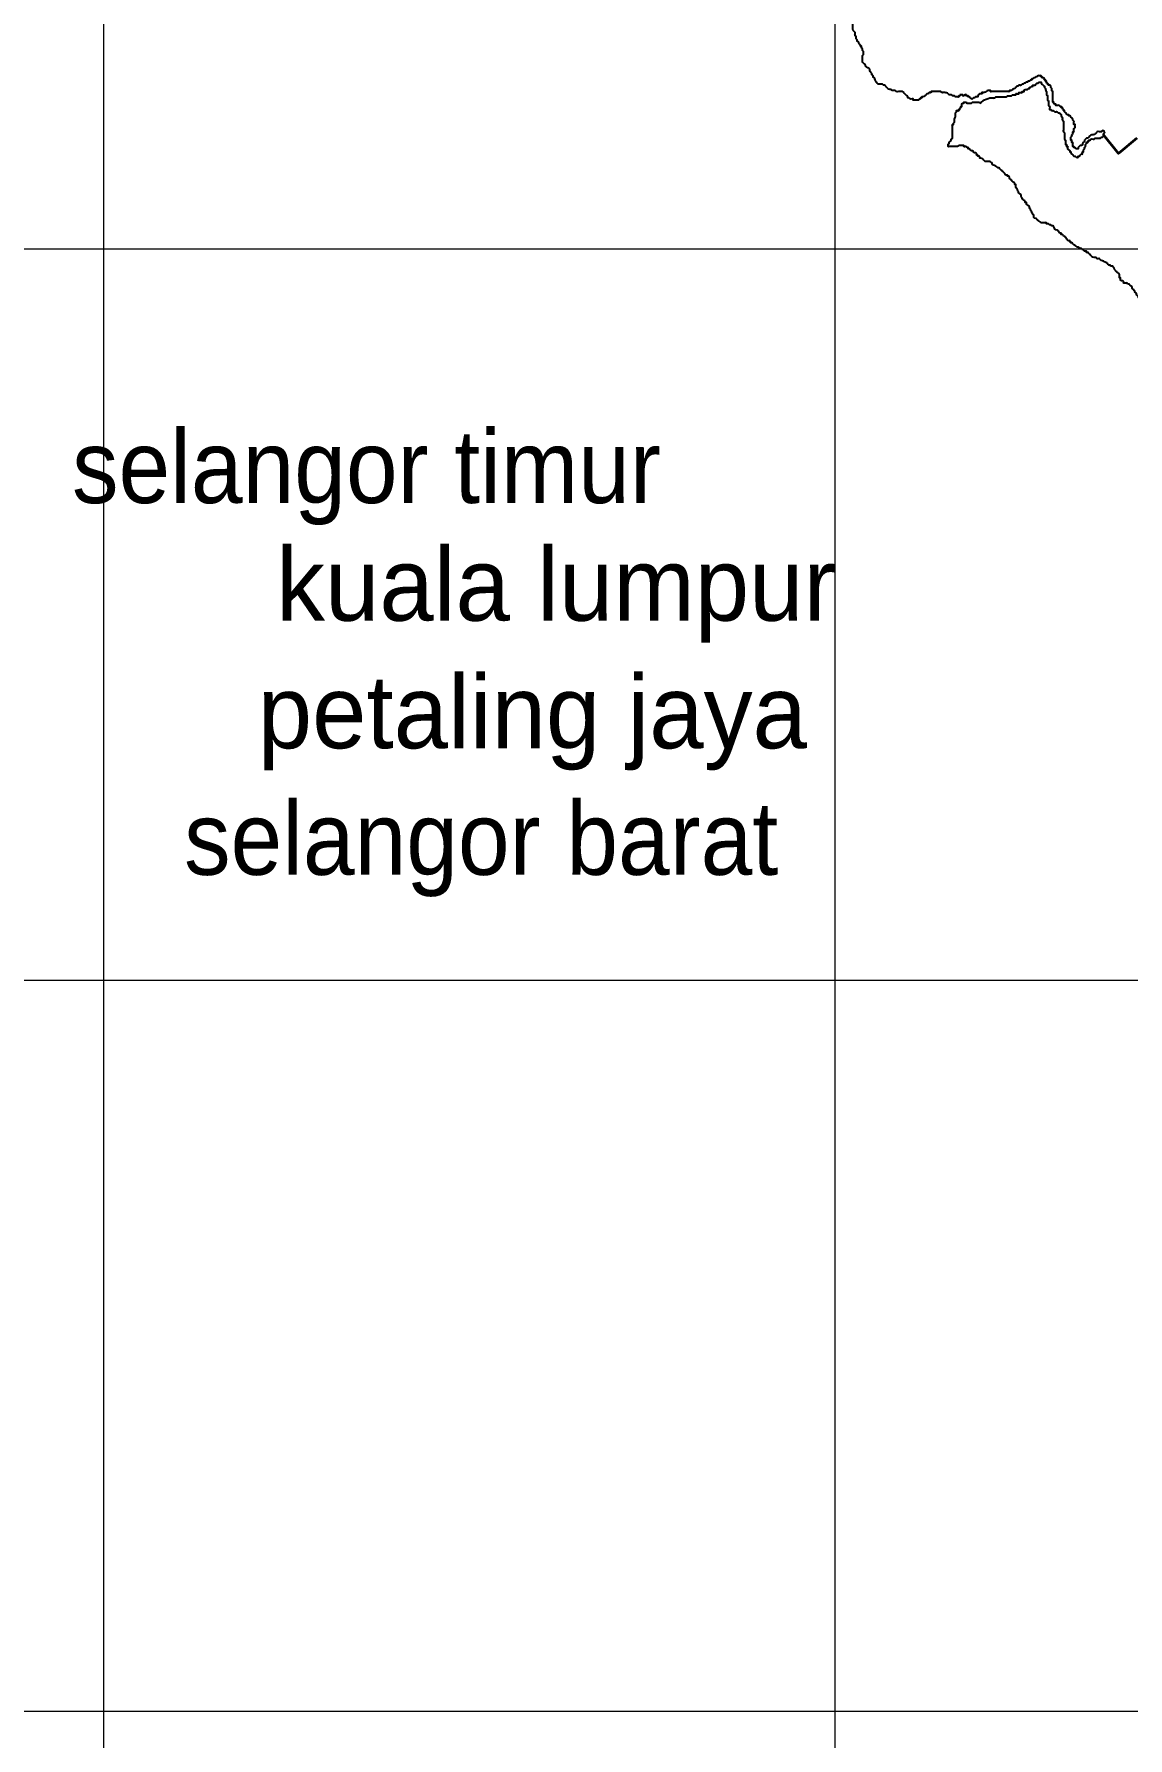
# Model space of a CAD drawing. Header units: metres. Extents: x -400 to 2000400, y -400 to 948520.
# Drawn here: x 190473 to 340007, y 196345 to 429367 of the extents above; entities that cross this region are included whole.
import ezdxf
from ezdxf.enums import TextEntityAlignment as Align

# ---------------------------------------------------------------- set-up
doc = ezdxf.new("R2010")
doc.units = ezdxf.units.M
doc.header["$LTSCALE"] = 1600
for name, color, linetype, lineweight in [('1', 7, 'Continuous', 25), ('3', 7, 'Continuous', 13), ('30', 7, 'Continuous', 35), ('4', 7, 'Continuous', 25)]:
    doc.layers.add(name, color=color, linetype=linetype, lineweight=lineweight)

msp = doc.modelspace()

# ---------------------------------------------------------------- linework, layer by layer
at = {"layer": '1'}
for points in [[(303862, 425405), (303717, 425550), (303717, 425694), (303717, 425984), (303717, 426128), (303717, 426273), (303717, 426418), (303862, 426562), (303862, 426707), (303862, 426851), (303862, 426996), (303717, 427141), (303717, 427285), (303573, 427575), (303573, 427719), (303428, 427719), (303428, 427864), (303284, 428009), (303139, 428298), (302994, 428442), (302994, 428587), (302850, 428732), (302850, 428876), (302850, 429021), (302705, 429166), (302705, 429310), (302705, 429600), (302561, 429744), (302416, 430033), (302416, 430178), (302416, 430323), (302416, 430467), (302416, 430612), (302416, 430901), (302416, 431046), (302416, 431190), (302416, 431335), (302416, 431480), (302561, 431624), (302561, 431769), (302561, 431914), (302561, 432203), (302561, 432348), (302561, 432637), (302561, 432781), (302561, 432926), (302561, 433071), (302561, 433215), (302561, 433505), (302705, 433649), (302705, 433794), (302705, 433939), (302705, 434228), (302850, 434228), (302850, 434372), (302850, 434517), (302994, 434662), (302994, 434806), (303139, 434951), (303139, 435240), (303284, 435385), (303428, 435530), (303573, 435674), (303573, 435819), (303717, 435963), (303862, 436108), (303862, 436397), (304006, 436542), (304006, 436687), (304151, 436831), (304151, 436976), (304296, 436976), (304440, 437121), (304585, 437121), (304585, 437265), (304729, 437265), (305019, 437265), (305163, 437410), (305308, 437410), (305452, 437410), (305741, 437410), (305886, 437410), (305886, 437265), (306031, 437265), (306175, 437121), (306320, 436976), (306464, 436976), (306464, 436831), (306609, 436831), (306898, 436687), (307043, 436687)], [(317019, 421066), (317019, 420921), (316874, 420921), (316874, 420777), (316729, 420777), (316585, 420777), (316440, 420777), (316296, 420921), (316151, 420921), (316007, 420921), (315862, 421066), (315573, 421066), (315428, 421211), (314995, 421355), (314850, 421355), (314705, 421355), (314561, 421355), (314416, 421500), (314272, 421500), (314127, 421500), (313982, 421500), (313838, 421500), (313549, 421500), (313404, 421500), (313115, 421500), (313115, 421355), (312970, 421355), (312826, 421355), (312681, 421211), (312537, 421211), (312392, 421066), (312248, 420921), (311958, 420777), (311814, 420777), (311814, 420632), (311669, 420632), (311669, 420488), (311525, 420488), (311380, 420343), (311235, 420343), (311091, 420343), (310802, 420343), (310657, 420343), (310657, 420488), (310513, 420488), (310223, 420488), (310079, 420632), (309934, 420632), (309934, 420777), (309790, 420921), (309645, 421066), (309501, 421211), (309356, 421355), (309211, 421500), (309067, 421500), (308922, 421500), (308778, 421500), (308633, 421500), (308344, 421500), (308199, 421645), (308055, 421645), (307910, 421645), (307766, 421645), (307621, 421789), (307476, 421789), (307187, 421934), (307043, 422078), (306898, 422223), (306753, 422368), (306609, 422368), (306464, 422512), (306320, 422512), (306031, 422512), (305886, 422512), (305741, 422657), (305597, 422802), (305452, 423091), (305308, 423380), (305163, 423525), (305163, 423669), (305019, 423814), (305019, 423959), (304874, 424103), (304729, 424393), (304729, 424537), (304585, 424682), (304296, 424827), (304151, 424971), (304151, 425116), (304006, 425260), (303862, 425405)], [(328874, 422657), (328874, 422802), (328874, 422946), (328730, 422946), (328730, 423091), (328585, 423091), (328585, 423236), (328440, 423380), (328296, 423380), (328296, 423525), (328151, 423525), (328151, 423669), (328007, 423669), (327862, 423669), (327718, 423669), (327573, 423525), (327428, 423525), (327284, 423380), (327139, 423380), (326995, 423236), (326850, 423236), (326850, 423091), (326705, 423091), (326561, 422946), (326416, 422946), (326272, 422802), (326127, 422802), (325983, 422657), (325838, 422657), (325693, 422512), (325549, 422512), (325404, 422368), (325260, 422368), (325115, 422368), (324971, 422223), (324826, 422223), (324681, 422078), (324537, 421934), (324248, 421789), (324103, 421645), (323958, 421645), (323814, 421645), (323814, 421500), (323669, 421500), (323380, 421500), (323236, 421500), (323091, 421500), (322946, 421500), (322802, 421500), (322657, 421500), (322513, 421500), (322368, 421500), (322224, 421500), (322079, 421500), (321934, 421500), (321790, 421500), (321501, 421500), (321356, 421500), (321211, 421500), (321211, 421645), (321067, 421645), (320922, 421645), (320633, 421500), (320344, 421355), (320199, 421355), (320055, 421355), (320055, 421211), (319766, 421211), (319621, 421066), (319477, 420921), (319477, 420777), (319332, 420777), (319187, 420777), (319043, 420632), (318898, 420632), (318754, 420488), (318609, 420488), (318464, 420632), (318320, 420777), (318175, 420777), (318175, 420921), (318031, 420921), (317886, 420921), (317886, 421066), (317742, 421066), (317597, 420921), (317452, 420921), (317452, 421066), (317308, 421066), (317163, 421066), (317019, 421066)], [(319766, 419909), (321645, 420632), (321790, 420632), (321934, 420777), (322079, 420777), (322224, 420777), (322368, 420777), (322513, 420777), (322657, 420777), (322802, 420777), (322946, 420777), (323091, 420777), (323236, 420777), (323380, 420777), (323525, 420921), (323669, 420921), (323814, 420921), (323958, 420921), (324103, 420921), (324248, 421066), (324392, 421066), (324537, 421066), (324681, 421066), (324681, 421211), (324826, 421211), (324971, 421211), (325115, 421211), (325115, 421355), (325260, 421355), (325404, 421355), (325549, 421355), (325549, 421500), (325693, 421500), (325838, 421500), (325838, 421645), (325983, 421789), (326127, 421789), (326272, 421789), (326416, 421934), (326561, 421934), (326561, 422078), (326705, 422078), (326850, 422223), (326995, 422223), (326995, 422368), (327139, 422368), (327428, 422512), (327573, 422657), (327718, 422657), (327862, 422802), (328007, 422802), (328151, 422802), (328151, 422657), (328296, 422512), (328440, 422368), (328585, 422223), (328585, 422078), (328730, 421934), (328730, 421789), (328874, 421500), (328874, 421355), (328874, 421211), (328874, 421066), (329019, 420921), (329019, 420777), (329019, 420632), (329019, 420343), (329163, 420198), (329163, 420054), (329163, 419909), (329163, 419764), (329163, 419620), (329308, 419475), (329308, 419186), (329308, 419041), (329453, 419041), (329597, 418897), (329742, 418897), (330031, 418752), (330175, 418752), (330320, 418752), (330465, 418607), (330609, 418607), (330754, 418463), (330898, 418318), (330898, 418173), (331043, 417884), (331043, 417595), (331187, 417450), (331187, 417306), (331187, 417161)], [(333934, 414557), (333790, 414413), (333790, 414268), (333645, 414124), (333501, 414124), (333356, 413979), (333212, 413834), (333212, 413690), (333067, 413690), (332922, 413690), (332778, 413834), (332633, 413834), (332633, 413979), (332489, 413979), (332489, 414124), (332489, 414268), (332489, 414413), (332489, 414557), (332344, 414557), (332344, 414702), (332344, 414847), (332200, 414847), (332200, 414991), (332200, 415136), (332200, 415281), (332344, 415425), (332344, 415570), (332489, 415715), (332489, 415859), (332489, 416004), (332633, 416004), (332633, 416148), (332633, 416293), (332633, 416438), (332778, 416582), (332778, 416727), (332778, 416872), (332778, 417016), (332633, 417016), (332633, 417161), (332633, 417306), (332633, 417450), (332489, 417595), (332489, 417739), (332344, 417884), (332200, 418029), (332055, 418173), (331910, 418173), (331910, 418318), (331766, 418318), (331621, 418463), (331477, 418607), (331332, 418752), (331332, 418897), (331187, 418897), (331187, 419041), (331043, 419186), (331043, 419330), (330898, 419330), (330898, 419475), (330754, 419475), (330609, 419620), (330465, 419620), (330320, 419620), (330175, 419620), (330175, 419764), (330031, 419764), (329886, 419909), (329886, 420054), (329742, 420054), (329742, 420198), (329742, 420343), (329742, 420488), (329742, 420632), (329742, 420777), (329742, 420921), (329742, 421066), (329742, 421211), (329742, 421355), (329742, 421500), (329597, 421645), (329597, 421789), (329597, 421934), (329453, 422078), (329453, 422223), (329308, 422368), (329163, 422368), (329163, 422512), (329019, 422512), (329019, 422657), (328874, 422657)], [(315862, 414847), (315862, 414991), (316007, 415136), (316007, 415281), (316007, 415425), (316007, 415570), (316007, 415859), (316007, 416004), (316007, 416293), (316007, 416438), (316007, 416582), (316007, 416727), (316007, 416872), (316007, 417016), (316151, 417016), (316151, 417161), (316296, 417306), (316296, 417450), (316296, 417595), (316296, 417739), (316440, 418029), (316440, 418173), (316440, 418318), (316440, 418463), (316440, 418607), (316585, 418752), (316585, 418897), (316729, 418897), (316874, 418897), (316874, 419041), (317019, 419041), (317019, 419186), (317163, 419330), (317163, 419475), (317308, 419475), (317308, 419620), (317308, 419764), (317452, 419909), (317597, 419909), (317597, 420054), (317742, 420054), (317886, 420054), (318031, 419909), (318175, 419909), (318320, 419909), (318464, 419909), (318609, 419909), (318754, 420054), (318898, 420054), (319043, 420054), (319187, 420054), (319332, 420054), (319477, 420054), (319621, 420054), (319766, 419909)], [(331187, 417161), (331187, 417016), (331187, 416872), (331187, 416727), (331187, 416582), (331187, 416438), (331187, 416293), (331187, 416004), (331332, 415859), (331332, 415715), (331332, 415570), (331332, 415425), (331332, 415281), (331332, 415136), (331332, 414991), (331477, 414847), (331477, 414702), (331477, 414557), (331477, 414413), (331477, 414268), (331621, 414268), (331621, 414124), (331621, 413979), (331766, 413979), (331766, 413834), (331766, 413690), (331910, 413545), (332055, 413400), (332055, 413256), (332200, 413256), (332200, 413111), (332344, 412966), (332489, 412822), (332633, 412677), (332778, 412677), (332922, 412533), (333212, 412533), (333212, 412677), (333356, 412677), (333501, 412822), (333645, 412966), (333790, 412966), (333790, 413111), (333790, 413256), (333934, 413256), (333934, 413400), (333934, 413545), (334079, 413690), (334079, 413834), (334224, 413979), (334224, 414124), (334224, 414268), (334368, 414413), (334368, 414557), (334513, 414557), (334513, 414702), (334657, 414702), (334657, 414847), (334802, 414847), (334947, 414991), (335236, 414991), (335380, 414991), (335525, 415136), (335669, 415136), (335814, 415136), (335959, 415136), (336103, 415136), (336248, 415136), (336392, 415281), (336537, 415281), (336681, 415570), (336681, 415715), (336826, 415859), (336826, 416004), (336681, 416148), (336537, 416148), (336392, 416004), (336103, 416004), (335814, 416004), (335669, 415859), (335525, 415715), (335236, 415570), (335091, 415570), (334802, 415425), (334657, 415281), (334513, 415136), (334368, 415136), (334224, 414991), (334079, 414847), (334079, 414702), (333934, 414557)], [(326705, 405445), (326561, 405590), (326561, 405735), (326416, 405879), (326127, 406169), (326127, 406313), (325983, 406313), (325983, 406458), (325838, 406603), (325549, 406892), (325404, 407181), (325404, 407326), (325260, 407470), (325115, 407615), (324971, 407904), (324826, 408194), (324681, 408483), (324681, 408627), (324681, 408772), (324537, 408772), (324537, 408917), (324392, 409061), (324103, 409351), (323958, 409495), (323814, 409640), (323814, 409785), (323669, 409929), (323525, 409929), (323525, 410074), (323380, 410074), (323236, 410218), (322946, 410508), (322802, 410652), (322657, 410797), (322513, 410942), (322368, 411086), (322224, 411086), (322079, 411231), (321790, 411375), (321501, 411520), (321356, 411809), (321067, 411954), (320922, 411954), (320778, 411954), (320633, 411954), (320489, 411954), (320344, 412099), (320199, 412243), (319910, 412388), (319766, 412388), (319766, 412533), (319621, 412677), (319477, 412677), (319477, 412822), (319332, 412822), (319332, 412966), (319187, 413111), (319043, 413111), (318898, 413256), (318754, 413400), (318609, 413400), (318464, 413545), (318320, 413690), (318175, 413690), (318175, 413834), (318031, 413834), (317886, 413979), (317742, 413979), (317597, 413979), (317597, 414124), (317452, 414124), (317308, 414124), (317163, 414124), (317019, 414124), (316874, 414124), (316729, 413979), (316585, 413979), (316440, 413979), (316296, 413979), (316151, 413979), (316007, 413979), (315862, 413979), (315717, 413979), (315573, 413979), (315428, 413979), (315428, 414124), (315428, 414268), (315573, 414413), (315573, 414557), (315717, 414702), (315862, 414847)], [(340007, 395176), (339862, 395321), (339718, 395321), (339573, 395321), (339429, 395321), (339429, 395466), (339284, 395610), (339139, 395610), (338995, 395755), (338995, 395900), (338995, 396044), (338850, 396044), (338850, 396189), (338850, 396333), (338850, 396478), (338706, 396623), (338561, 396767), (338416, 396912), (338272, 397057), (338127, 397346), (337838, 397635), (337694, 397635), (337549, 397780), (337404, 397780), (337260, 397924), (337115, 398069), (336826, 398214), (336537, 398358), (336248, 398503), (336103, 398648), (335959, 398648), (335814, 398648), (335669, 398792), (335380, 398792), (335091, 398937), (334947, 399082), (334802, 399226), (334657, 399371), (334513, 399515), (334368, 399515), (334368, 399660), (334224, 399660), (333934, 399805), (333790, 399949), (333501, 400094), (333356, 400094), (333212, 400239), (333067, 400239), (332922, 400383), (332633, 400528), (332489, 400673), (332344, 400817), (332200, 400817), (332200, 400962), (332055, 400962), (332055, 401106), (331910, 401106), (331621, 401396), (331332, 401685), (331187, 401830), (331043, 401974), (330898, 401974), (330898, 402119), (330754, 402119), (330609, 402263), (330320, 402553), (330031, 402697), (329886, 402987), (329742, 403131), (329597, 403131), (329453, 403276), (329308, 403276), (329163, 403421), (329019, 403421), (328874, 403421), (328874, 403565), (328730, 403565), (328585, 403565), (328440, 403565), (328296, 403565), (328151, 403565), (328007, 403710), (327718, 403854), (327428, 404144), (327139, 404288), (327139, 404433), (327139, 404578), (326995, 404722), (326850, 405012), (326705, 405301), (326705, 405445)], [(347380, 379267), (347236, 379411), (347091, 379556), (347091, 379700), (346947, 379700), (346802, 379845), (346657, 379990), (346513, 379990), (346368, 380134), (346224, 380279), (346079, 380424), (345935, 380568), (345790, 380713), (345645, 380713), (345501, 380858), (345501, 381002), (345501, 381147), (345501, 381291), (345501, 381581), (345501, 381870), (345501, 382448), (345501, 382882), (345501, 383606), (345356, 384039), (345356, 384329), (345356, 384473), (345212, 384473), (345067, 384618), (344923, 384618), (344633, 384763), (344489, 384907), (344344, 384907), (344200, 385052), (344200, 385197), (344200, 385341), (344200, 385486), (344200, 385775), (344200, 386209), (344200, 386498), (344200, 386932), (344200, 387077), (344055, 387077), (343910, 387221), (343766, 387366), (343621, 387511), (343477, 387511), (343477, 387655), (343332, 387800), (343188, 387945), (343188, 388089), (343188, 388234), (343043, 388379), (343043, 388523), (343043, 388668), (343043, 388812), (343043, 388957), (343043, 389102), (342898, 389391), (342898, 389680), (342898, 389970), (342754, 390114), (342754, 390259), (342609, 390403), (342609, 390548), (342609, 390837), (342465, 391127), (342465, 391416), (342320, 391705), (342320, 391850), (342176, 391994), (342031, 392139), (341886, 392284), (341742, 392573), (341742, 392718), (341742, 392862), (341597, 393007), (341597, 393151), (341453, 393296), (341453, 393441), (341308, 393585), (341163, 393730), (341163, 393875), (341019, 394019), (340874, 394309), (340730, 394453), (340585, 394598), (340585, 394742), (340441, 394887), (340296, 395032), (340151, 395176), (340007, 395176)], [(665751, 169924), (665751, 169863), (665690, 169863), (665690, 169802), (665690, 169741), (665690, 169741), (665651, 169778)]]:
    msp.add_spline(points, degree=3, dxfattribs=at)
at = {"layer": '3'}
for points in [[(200000, 100000), (200000, 200000), (200000, 300000), (200000, 400000), (200000, 500000), (200000, 600000), (200000, 700000), (200000, 800000)], [(300000, 100000), (300000, 200000), (300000, 300000), (300000, 400000), (300000, 500000), (300000, 600000), (300000, 700000), (300000, 800000)], [(100000, 400000), (200000, 400000), (300000, 400000), (400000, 400000), (500000, 400000), (600000, 400000), (700000, 400000), (800000, 400000)], [(100000, 300000), (200000, 300000), (300000, 300000), (400000, 300000), (500000, 300000), (600000, 300000), (700000, 300000), (800000, 300000)], [(100000, 200000), (200000, 200000), (300000, 200000), (400000, 200000), (500000, 200000), (600000, 200000), (700000, 200000), (800000, 200000)]]:
    msp.add_spline(points, degree=3, dxfattribs=at)
at = {"layer": '30'}
msp.add_lwpolyline([(341248, 415142), (338721, 413054), (336681, 415570)], dxfattribs=at)

# ---------------------------------------------------------------- texts
at = {"layer": '4', "width": 0.95}
for s, p in [('selangor timur', (235912, 365229)), ('selangor barat', (251589, 314386))]:
    msp.add_text(s, height=10000, dxfattribs=at).set_placement(p, align=Align.CENTER)
at = {"layer": '4'}
for s, p in [('kuala lumpur', (261838, 349138)), ('petaling jaya', (258587, 331690))]:
    msp.add_text(s, height=10000, dxfattribs=at).set_placement(p, align=Align.CENTER)

doc.saveas('drawing.dxf')
